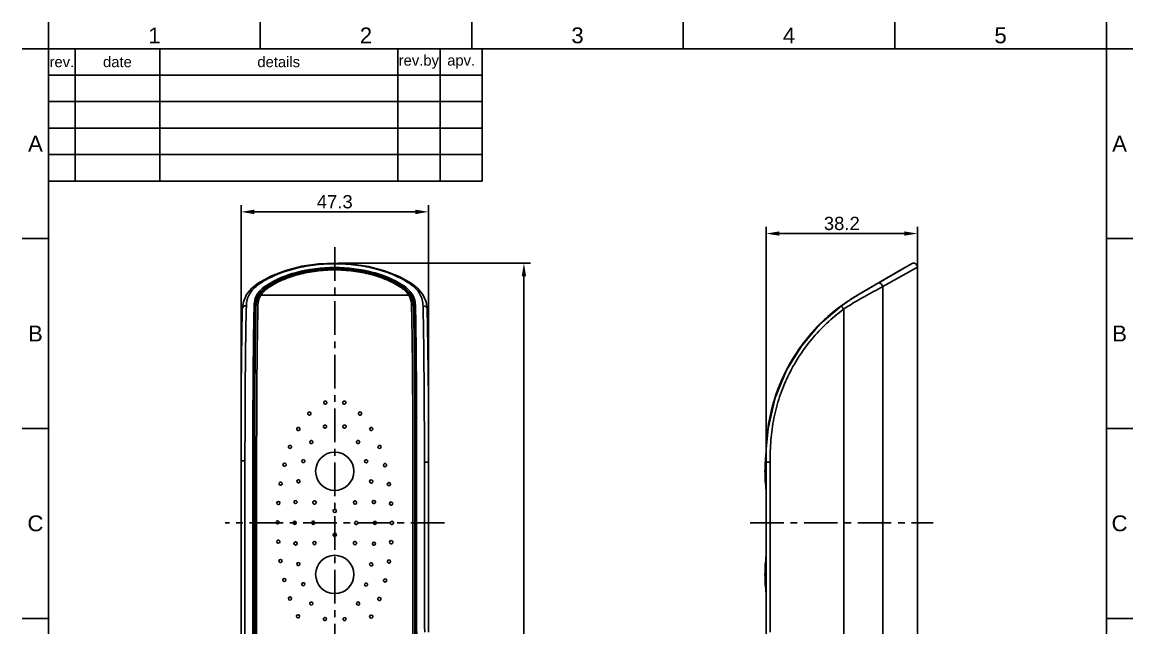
# Model space of a CAD drawing. Header units: millimetres. Extents: x 3594 to 3804, y -86 to 211.
# Drawn here: x 3593.9 to 3803.9, y 96.5 to 210.9 of the extents above; entities that cross this region are included whole.
import ezdxf

# ---------------------------------------------------------------- set-up
doc = ezdxf.new("R2010")
doc.units = ezdxf.units.MM
doc.header["$LTSCALE"] = 0.1
doc.linetypes.add('CENTERX2', pattern=[101.6, 63.5, -12.7, 12.7, -12.7])
for name, color, linetype in [('02___PRT_ALL_AXES', 7, 'Continuous'), ('CENTER', 1, 'CENTERX2'), ('DIM', 3, 'Continuous'), ('FORM', 7, 'Continuous'), ('TEXT', 2, 'Continuous')]:
    doc.layers.add(name, color=color, linetype=linetype)
doc.styles.get("Standard").update_dxf_attribs({"font": 'arial.ttf'})
doc.dimstyles.new('ISO-25', dxfattribs={"dimtxt": 2.5, "dimasz": 2.5, "dimexe": 1.25, "dimexo": 0.625, "dimtad": 1, "dimlfac": 1.333333, "dimtxsty": 'Standard', "dimcen": 2.5, "dimadec": 0, "dimazin": 0, "dimtfac": 1, "dimtmove": 0, "dimatfit": 3, "dimfxl": 0, "dimarcsym": 0})

# ---------------------------------------------------------------- blocks, each defined once
blk = doc.blocks.new('*D19')
at = {"layer": 'Defpoints', "color": 0}
for p in [(3653.01, 165.36), (3688.78, 165.36), (3659.76, -30.2)]:
    blk.add_point(p, dxfattribs=at)
at = {"layer": 'DIM', "color": 0, "lineweight": -2}
for p, q in [((3653.64, 165.36), (3690.03, 165.36)), ((3688.78, -27.7), (3688.78, 162.86)), ((3660.39, -30.2), (3690.03, -30.2))]:
    blk.add_line(p, q, dxfattribs=at)
at = {"layer": 'DIM', "color": 0}
for points in [[(3688.36, 162.86), (3689.2, 162.86), (3688.78, 165.36)], [(3688.36, -27.7), (3689.2, -27.7), (3688.78, -30.2)]]:
    blk.add_solid(points, dxfattribs=at)
at = {"layer": 'DIM', "color": 0, "insert": (3686.88, 67.58), "char_height": 2.5, "attachment_point": 5, "rotation": 90}
blk.add_mtext('260.7', dxfattribs=at)
blk = doc.blocks.new('*D20')
at = {"layer": 'Defpoints', "color": 0}
for p in [(3670.74, 175.05), (3635.29, 127.99), (3670.74, 127.78)]:
    blk.add_point(p, dxfattribs=at)
at = {"layer": 'DIM', "color": 0, "lineweight": -2}
for p, q in [((3635.29, 128.61), (3635.29, 176.3)), ((3637.79, 175.05), (3668.24, 175.05)), ((3670.74, 128.4), (3670.74, 176.3))]:
    blk.add_line(p, q, dxfattribs=at)
at = {"layer": 'DIM', "color": 0}
for points in [[(3637.79, 175.47), (3637.79, 174.63), (3635.29, 175.05)], [(3668.24, 175.47), (3668.24, 174.63), (3670.74, 175.05)]]:
    blk.add_solid(points, dxfattribs=at)
at = {"layer": 'DIM', "color": 0, "insert": (3653.01, 176.95), "char_height": 2.5, "attachment_point": 5}
blk.add_mtext('47.3', dxfattribs=at)
blk = doc.blocks.new('*D17')
at = {"layer": 'Defpoints', "color": 0}
for p in [(3763.19, 170.95), (3734.59, 116.3), (3763.19, 116.3)]:
    blk.add_point(p, dxfattribs=at)
at = {"layer": 'DIM', "color": 0, "lineweight": -2}
for p, q in [((3734.59, 116.93), (3734.59, 172.2)), ((3763.19, 116.93), (3763.19, 172.2)), ((3737.09, 170.95), (3760.69, 170.95))]:
    blk.add_line(p, q, dxfattribs=at)
at = {"layer": 'DIM', "color": 0}
for points in [[(3737.09, 171.37), (3737.09, 170.54), (3734.59, 170.95)], [(3760.69, 171.37), (3760.69, 170.54), (3763.19, 170.95)]]:
    blk.add_solid(points, dxfattribs=at)
at = {"layer": 'DIM', "color": 0, "insert": (3748.89, 172.85), "char_height": 2.5, "attachment_point": 5}
blk.add_mtext('38.2', dxfattribs=at)

msp = doc.modelspace()

# ---------------------------------------------------------------- linework, layer by layer
at = {"color": 7, "linetype": 'Continuous'}
for p, q in [((3754.3333, 160.7593), (3760.0471, 164.085)), ((3755.7552, 161.5868), (3760.0977, 164.1145)), ((3760.0533, 164.0886), (3755.8602, 161.6479)), ((3756.2067, 161.8497), (3760.0583, 164.0915)), ((3763.192, 164.6108), (3756.6307, 160.9383)), ((3760.0763, 164.102), (3760.0533, 164.0886)), ((3760.0583, 164.0915), (3760.1058, 164.1192)), ((3760.5332, 164.3679), (3760.0763, 164.102)), ((3760.0977, 164.1145), (3760.6887, 164.4585)), ((3760.1058, 164.1192), (3760.5253, 164.3633)), ((3760.5253, 164.3633), (3760.5332, 164.3679)), ((3760.8278, 164.5394), (3760.5332, 164.3679)), ((3760.6887, 164.4585), (3760.8325, 164.5421)), ((3760.8112, 164.5297), (3760.8278, 164.5394)), ((3760.8325, 164.5421), (3760.8517, 164.5533)), ((3760.8517, 164.5533), (3762.0644, 165.2592)), ((3762.0644, 165.2592), (3760.8755, 164.5672)), ((3763.1921, 164.6081), (3763.1921, -20.2597)), ((3640.9501, 162.8911), (3638.5559, 161.5659)), ((3642.4059, 161.9431), (3640.4009, 160.8265)), ((3755.8596, 161.6476), (3756.2067, 161.8497)), ((3638.5559, 161.5659), (3638.5562, 161.5662)), ((3639.1299, 159.7426), (3638.7076, 159.1836)), ((3640.2566, 160.9662), (3640.2194, 161.0476)), ((3640.2566, 160.9662), (3640.2566, 160.7209)), ((3640.4018, 160.8274), (3640.4009, 160.8268)), ((3665.6228, 160.8271), (3665.6237, 160.8265)), ((3665.768, 160.9662), (3665.8054, 161.0477)), ((3665.768, 160.9662), (3665.768, 160.7207)), ((3667.317, 159.1836), (3666.9051, 159.7306)), ((3667.4688, 161.5659), (3667.4681, 161.5663)), ((3752.5142, 159.6848), (3750.5516, 158.486)), ((3751.8352, 159.3052), (3754.2611, 160.7172)), ((3752.2773, 159.5628), (3754.2774, 160.7266)), ((3754.3333, 160.7593), (3752.5142, 159.6848)), ((3753.2554, 160.1323), (3753.3308, 160.1766)), ((3753.3308, 160.1766), (3753.4967, 160.2738)), ((3753.4967, 160.2738), (3753.6658, 160.3727)), ((3754.2371, 160.7053), (3754.2604, 160.7189)), ((3754.2604, 160.7189), (3754.6496, 160.9448)), ((3754.3195, 160.7512), (3754.2615, 160.7173)), ((3754.4768, 160.8432), (3754.3195, 160.7512)), ((3755.0423, 161.1726), (3754.4768, 160.8432)), ((3754.6496, 160.9448), (3755.0236, 161.1618)), ((3755.0236, 161.1618), (3755.0867, 161.1984)), ((3755.7552, 161.5868), (3755.0423, 161.1726)), ((3755.698, 161.5535), (3755.8596, 161.6476)), ((3755.8602, 161.6479), (3755.7606, 161.59)), ((3756.6306, 70.7218), (3756.6306, 160.9387)), ((3638.2017, 157.9334), (3638.1181, 157.1769)), ((3667.0014, 159.3052), (3639.0232, 159.3052)), ((3667.9065, 157.177), (3667.8251, 157.923)), ((3750.5516, 158.486), (3748.802, 157.287)), ((3751.8352, 159.3052), (3751.8507, 159.31)), ((3752.2783, 159.5632), (3752.155, 159.4906)), ((3638.0051, 157.3352), (3638.0015, 157.1865)), ((3638.0051, 157.3352), (3638.0051, 154.0844)), ((3638.493, 157.4721), (3638.4865, 157.1966)), ((3667.5381, 157.1966), (3667.5316, 157.4721)), ((3668.0194, 154.0843), (3668.0194, 157.319)), ((3668.0194, 157.319), (3668.0227, 157.1866)), ((3670.494, 156.6994), (3670.4939, 156.7009)), ((3749.0119, 157.4704), (3749.0246, 157.4559)), ((3749.2581, 156.6819), (3749.2581, 78.529)), ((3668.0873, 154.09), (3668.0893, 153.9752)), ((3744.7653, 153.8378), (3744.7175, 153.79)), ((3637.9062, 152.2402), (3637.8994, 151.7948)), ((3650.9092, 134.3336), (3650.9412, 134.2935)), ((3655.0847, 134.2918), (3655.1136, 134.3348)), ((3670.731, 133.9631), (3670.737, 95.6248)), ((3648.4564, 131.2889), (3648.498, 131.2712)), ((3657.5269, 131.2695), (3657.5676, 131.2906)), ((3734.6095, 130.2523), (3734.6068, 130.1596)), ((3734.6113, 130.3105), (3734.6095, 130.2523)), ((3734.6232, 130.9161), (3734.6241, 130.9348)), ((3734.6792, 131.8498), (3734.6764, 131.8111)), ((3637.7539, 129.1556), (3637.7536, 127.3188)), ((3637.7539, 129.3056), (3637.7539, 129.1556)), ((3637.7969, 92.4047), (3637.7969, 129.1555)), ((3637.7969, 129.1555), (3637.8689, 129.1555)), ((3637.8689, 129.3055), (3637.8689, 93.6716)), ((3638.2439, 93.6716), (3638.2439, 129.3055)), ((3647.1704, 128.2398), (3647.2104, 128.222)), ((3667.7807, 129.3055), (3667.7807, 93.6716)), ((3668.1557, 93.6716), (3668.1557, 129.3055)), ((3668.1557, 129.1555), (3668.2277, 129.1555)), ((3668.2277, 129.1555), (3668.2277, 92.4047)), ((3668.2706, 129.3057), (3668.2707, 129.1557)), ((3668.2707, 129.1557), (3668.2709, 127.2012)), ((3734.586, 126.7063), (3734.5858, 129.3055)), ((3734.5858, 129.3055), (3734.5968, 129.3055)), ((3635.2877, 127.9897), (3636.0379, 127.9897)), ((3635.2878, 127.9969), (3635.288, 94.7027)), ((3637.5282, 127.3185), (3637.7536, 127.3185)), ((3637.7536, 127.3188), (3637.7549, 93.6714)), ((3659.0424, 127.6527), (3658.9993, 127.644)), ((3668.2698, 94.0255), (3668.2709, 127.2012)), ((3668.4968, 127.2014), (3668.2709, 127.2012)), ((3670.737, 127.7771), (3669.9873, 127.777)), ((3735.3489, 127.7771), (3734.586, 127.777)), ((3734.586, 126.4017), (3734.586, 126.7063)), ((3734.586, 122.2476), (3734.586, 126.4017)), ((3646.1868, 124.436), (3646.2287, 124.4233)), ((3659.9513, 123.8255), (3659.9075, 123.8223)), ((3734.586, 122.2831), (3734.586, 115.8719)), ((3734.586, 120.0459), (3734.586, 122.2476)), ((3645.6324, 120.5353), (3645.6754, 120.5267)), ((3660.443, 119.9518), (3660.3991, 119.9528)), ((3734.586, 115.8438), (3734.586, 120.0459)), ((3645.4378, 116.6164), (3645.4813, 116.6115)), ((3734.586, 107.5739), (3734.586, 115.8438)), ((3645.5776, 112.6983), (3645.6215, 112.6972)), ((3660.3931, 112.0733), (3660.3501, 112.0819)), ((3646.0676, 108.8066), (3646.1113, 108.8098)), ((3659.839, 108.1686), (3659.7969, 108.1813)), ((3734.586, 103.8308), (3734.586, 107.5739)), ((3646.969, 104.9899), (3647.012, 104.9985)), ((3658.8558, 104.3636), (3658.8157, 104.3816)), ((3734.5862, 98.7342), (3734.586, 103.8308)), ((3648.4502, 101.3253), (3648.4906, 101.3425)), ((3657.2796, 100.8019), (3657.244, 100.8276)), ((3734.5864, 96.9496), (3734.5862, 98.7342)), ((3650.8994, 98.2823), (3650.9267, 98.3167)), ((3654.6016, 97.9556), (3654.5827, 97.9953)), ((3734.5856, 96.9349), (3734.5857, 96.7768)), ((3734.5858, 97.7399), (3734.5858, 88.9548))]:
    msp.add_line(p, q, dxfattribs=at)
for points in [[(3667.4688, 161.5659), (3665.1738, 162.8415), (3662.3939, 163.9387), (3659.3976, 164.7265), (3656.2647, 165.2), (3653.0914, 165.3612), (3649.9211, 165.2151), (3646.8054, 164.762), (3643.7886, 163.991), (3640.9501, 162.8911)], [(3665.6237, 160.8265), (3663.6388, 161.9335), (3661.1898, 162.8995), (3658.563, 163.5866), (3655.8213, 163.9978), (3653.0238, 164.1358), (3650.2264, 164.0001), (3647.4843, 163.5912), (3644.8567, 162.9065), (3642.4059, 161.9431)], [(3763.192, 164.6108), (3763.1527, 164.8505), (3763.0465, 165.0551), (3762.8685, 165.2282), (3762.6294, 165.3374), (3762.3496, 165.3555), (3762.0645, 165.2593)], [(3638.5562, 161.5662), (3637.337, 160.6119), (3636.3412, 159.4225), (3635.7297, 158.0861), (3635.5307, 156.7212)], [(3640.4018, 160.8274), (3639.7947, 160.3824), (3639.1299, 159.7426)], [(3666.9051, 159.7306), (3666.2431, 160.3715), (3665.6228, 160.8274)], [(3670.4939, 156.7009), (3670.2938, 158.0704), (3669.6777, 159.4197), (3668.6834, 160.6128), (3667.4681, 161.5663)], [(3638.7076, 159.1836), (3638.4426, 158.6916), (3638.2017, 157.9334)], [(3667.8251, 157.923), (3667.5873, 158.6797), (3667.317, 159.1836)], [(3670.731, 133.9631), (3670.7082, 139.6847), (3670.6716, 144.7644), (3670.6233, 149.2602), (3670.5632, 153.2904), (3670.494, 156.6994)], [(3748.802, 157.287), (3744.7574, 153.814), (3741.2443, 149.7049), (3738.4226, 145.1189), (3736.2762, 139.9358), (3734.9381, 134.1127), (3734.6137, 130.3105)]]:
    msp.add_lwpolyline(points, dxfattribs=at)
for centre, radius in [((3653.0123, 126.0496), 3.6188), ((3643.521, 127.2855), 0.3), ((3642.7845, 123.6942), 0.3), ((3642.3568, 120.0531), 0.3), ((3653.0123, 118.5496), 0.3), ((3642.2124, 116.3954), 0.3), ((3660.5874, 116.2974), 0.3), ((3653.0123, 114.0496), 0.3), ((3642.3422, 112.7402), 0.3), ((3642.7533, 109.1045), 0.3), ((3653.0123, 106.5496), 3.6188), ((3643.4708, 105.5131), 0.3), ((3644.5471, 102.0014), 0.3), ((3646.0761, 98.6511), 0.3), ((3659.9084, 98.5797), 0.3)]:
    msp.add_circle(centre, radius, dxfattribs=at)
for centre, radius, start, end in [((3644.1994, 153.6438), 9.5116, 123.374705, 125.49191), ((3648.5613, 148.4556), 15.0156, 123.368025, 123.577577), ((3644.5477, 154.8324), 7.1828, 123.269383, 124.690522), ((3661.4806, 154.8381), 7.176, 55.316911, 56.730529), ((3657.6305, 148.7073), 14.7134, 56.422861, 56.641499), ((3661.8122, 153.6525), 9.5115, 54.417243, 56.531359), ((3905.0467, -98.9129), 300.2418, 120.151864, 120.278017), ((3641.4603, 157.5583), 3.6553, 146.474549, 150.183066), ((3641.9151, 157.2031), 3.9457, 147.715224, 148.650248), ((3641.7947, 157.542), 3.2847, 151.96295, 158.260405), ((3641.8251, 157.5254), 3.3194, 147.575024, 151.95484), ((3664.1828, 157.5146), 3.3393, 28.072937, 32.426666), ((3664.2313, 157.5408), 3.2841, 21.72077, 28.067307), ((3663.9613, 157.1637), 4.0899, 30.758097, 32.89907), ((3664.6439, 157.6241), 3.5515, 29.478334, 32.917418), ((3769.2978, 129.3055), 34.712, 120.203263, 180), ((3769.207, 129.3542), 34.5983, 125.554861, 125.990316), ((3787.6971, 99.5892), 69.6519, 120.565682, 120.979537), ((4135.2374, 145.295), 497.3781, 178.630027, 178.987281), ((3197.0085, 145.8158), 471.1515, 1.006254, 1.382909), ((3669.7512, 156.3691), 0.918, 90.437693, 92.79924), ((3769.1611, 129.4432), 34.5, 129.179584, 135.001436), ((3769.0779, 129.5278), 34.3819, 126.32461, 129.161153), ((3769.1824, 129.388), 34.5564, 126.147914, 126.326953), ((3769.1917, 129.3753), 34.5722, 125.990349, 126.147916), ((4362.4373, 141.0332), 724.6178, 178.9678638, 179.1138253), ((4201.6656, 141.9828), 563.7904, 178.77007, 179.004005), ((3769.3333, 129.2639), 34.7486, 135.104583, 143.862326), ((3769.3467, 129.2654), 34.7585, 144.15434, 152.720769), ((3769.307, 129.2898), 34.7121, 143.871147, 144.148588), ((3769.3503, 129.2727), 34.7584, 153.112881, 161.898062), ((3769.3029, 129.2922), 34.7074, 152.727022, 153.106212), ((3769.4021, 129.2679), 34.8093, 162.468152, 171.616443), ((3769.2907, 129.2962), 34.6945, 161.904325, 162.457231), ((3771.3195, 129.174), 36.7257, 174.731569, 178.017014), ((3768.2498, 129.4319), 33.6452, 172.577557, 174.689027), ((3768.7019, 129.3728), 34.1012, 171.619279, 172.57718), ((3644.5599, 130.635), 0.3002, 260.054058, 69.438285), ((3648.6039, 131.5503), 0.3001, 249.297055, 60.318038), ((3657.4208, 131.5503), 0.3002, 119.685273, 290.699371), ((3661.4647, 130.635), 0.3002, 110.562101, 279.94588), ((3774.5028, 129.0352), 39.9119, 177.976015, 178.168899), ((3647.0785, 127.9543), 0.3, 72.160019, 63.71847), ((3658.9512, 127.9385), 0.3, 287.691507, 279.209231), ((3662.5274, 127.1921), 0.3, 104.067544, 273.731776), ((3646.1316, 124.1411), 0.3, 79.397367, 70.954226), ((3659.8969, 124.1205), 0.3, 280.456944, 271.974971), ((3663.2529, 123.6142), 0.3, 98.861672, 268.526243), ((3645.6062, 120.2364), 0.3, 84.976353, 76.531378), ((3649.1763, 120.1489), 0.3, 77.451752, 263.414728), ((3656.8483, 120.1489), 0.3, 276.585296, 102.548267), ((3660.4172, 120.2506), 0.3, 274.929273, 266.447921), ((3663.6755, 119.9528), 0.3, 94.240955, 263.906153), ((3645.4373, 116.3164), 0.2999, 89.915137, 81.468165), ((3648.9622, 116.317), 0.3, 83.943026, 269.906002), ((3657.0623, 116.29), 0.3, 263.955518, 89.918491), ((3663.8123, 116.2992), 0.3, 89.930371, 259.59439), ((3645.603, 112.3994), 0.2999, 94.847538, 86.398454), ((3649.1732, 112.477), 0.3, 90.443198, 276.406174), ((3656.8514, 112.477), 0.3, 263.59385, 89.556821), ((3660.4193, 112.3721), 0.3, 265.004861, 256.525575), ((3663.6748, 112.6377), 0.3, 85.608286, 255.275511), ((3663.2539, 108.9918), 0.3, 81.006721, 250.675304), ((3646.1217, 108.5115), 0.2999, 100.390478, 91.939214), ((3659.894, 108.4634), 0.3, 259.422341, 250.944435), ((3647.0596, 104.7039), 0.2999, 107.578083, 99.124529), ((3662.5312, 105.4223), 0.3, 75.815642, 245.485785), ((3658.9475, 104.6492), 0.2999, 252.18158, 243.717321), ((3648.5972, 101.0638), 0.2999, 119.333837, 110.878044), ((3657.4271, 101.0632), 0.2999, 240.555179, 232.092877), ((3661.4485, 101.9234), 0.3, 69.374879, 239.046761), ((3651.1536, 98.1228), 0.2999, 147.88846, 139.430455), ((3654.8565, 98.1138), 0.2999, 211.811992, 203.351768)]:
    msp.add_arc(centre, radius, start, end, dxfattribs=at)
for centre, start_param, end_param in [((3667.6689, 129.1555), -1.57079633, -0.67815077), ((3638.3557, 129.1555), 0.78577297, 1.57079633)]:
    msp.add_ellipse(centre, major_axis=(0, 32.012), ratio=0.01745506, start_param=start_param, end_param=end_param, dxfattribs=at)
for points, knots in [([(3667.0576, 161.5868), (3666.632, 161.8735), (3665.713, 162.4101), (3664.2302, 163.1158), (3662.6098, 163.7487), (3660.2314, 164.4738), (3657.0185, 165.0887), (3653.0102, 165.3464), (3649.0021, 165.0886), (3645.7898, 164.4724), (3643.4111, 163.7489), (3641.791, 163.1182), (3640.3118, 162.4076), (3639.3932, 161.8728), (3638.967, 161.5868)], [0, 0, 0, 0, 0.05234489, 0.10833206, 0.16740999, 0.22963933, 0.36179322, 0.50007106, 0.63833995, 0.77046081, 0.83271011, 0.89178276, 0.94763497, 1, 1, 1, 1]), ([(3640.0895, 161.1602), (3640.9011, 161.692), (3642.7405, 162.658), (3647.0049, 164.1103), (3652.9889, 164.8317), (3658.9776, 164.1202), (3663.2656, 162.6671), (3665.1162, 161.6968), (3665.9351, 161.1602)], [0, 0, 0, 0, 0.1077496, 0.22938156, 0.49874925, 0.76931636, 0.89128788, 1, 1, 1, 1]), ([(3665.721, 160.9966), (3664.0158, 162.1192), (3660.9719, 163.3524), (3656.6081, 164.1974), (3651.8236, 164.4936), (3647.1053, 163.9187), (3642.9134, 162.4797), (3641.1024, 161.5227), (3640.3025, 160.9959)], [0, 0, 0, 0, 0.23041252, 0.36272384, 0.50118265, 0.7701798, 0.8919043, 1, 1, 1, 1]), ([(3665.4178, 160.8382), (3664.6024, 161.3733), (3662.7819, 162.3182), (3659.7697, 163.3258), (3656.465, 163.9446), (3653.0123, 164.157), (3649.5596, 163.9446), (3646.2549, 163.3258), (3643.2426, 162.3182), (3641.4222, 161.3733), (3640.6067, 160.8382)], [0, 0, 0, 0, 0.11268805, 0.23551417, 0.36581322, 0.5, 0.63418678, 0.76448583, 0.88731195, 1, 1, 1, 1]), ([(3636.2961, 157.3073), (3636.3027, 157.6984), (3636.37, 158.2818), (3636.6125, 159.0169), (3636.9747, 159.7218), (3637.6354, 160.5617), (3638.3043, 161.1221), (3638.6771, 161.3881)], [0, 0, 0, 0, 0.23864271, 0.35399004, 0.47081612, 0.72058617, 1, 1, 1, 1]), ([(3640.0883, 161.1607), (3639.7459, 160.9368), (3639.1333, 160.4612), (3638.6136, 159.8797), (3638.4132, 159.5771)], [0, 0, 0, 0, 0.52984585, 1, 1, 1, 1]), ([(3638.5562, 161.5662), (3638.6149, 161.6046), (3638.7595, 161.644), (3638.9008, 161.6124), (3638.967, 161.5868)], [0, 0, 0, 0, 0.49704852, 1, 1, 1, 1]), ([(3640.2566, 160.966), (3640.078, 160.8461), (3639.4433, 160.3793), (3638.8857, 159.7954), (3638.5794, 159.3106)], [0, 0, 0, 0, 0.27287543, 1, 1, 1, 1]), ([(3639.9762, 160.3696), (3639.879, 160.2877), (3639.5242, 159.9686), (3639.2124, 159.5998), (3639.0232, 159.3052)], [0, 0, 0, 0, 0.26633439, 1, 1, 1, 1]), ([(3640.4597, 160.7383), (3640.417, 160.7088), (3640.2516, 160.5915), (3640.0915, 160.4668), (3639.9762, 160.3696)], [0, 0, 0, 0, 0.25605851, 1, 1, 1, 1]), ([(3640.2194, 161.0476), (3640.2109, 161.0608), (3640.1763, 161.1075), (3640.128, 161.1454), (3640.0883, 161.1607)], [0, 0, 0, 0, 0.27032424, 1, 1, 1, 1]), ([(3666.0483, 160.3696), (3666.0104, 160.4016), (3665.8535, 160.5305), (3665.6902, 160.6516), (3665.564, 160.739)], [0, 0, 0, 0, 0.2440007, 1, 1, 1, 1]), ([(3667.3953, 159.3851), (3667.3001, 159.5323), (3666.847, 160.1438), (3666.2533, 160.6412), (3665.768, 160.9662)], [0, 0, 0, 0, 0.23080926, 1, 1, 1, 1]), ([(3665.8054, 161.0477), (3665.8138, 161.0608), (3665.848, 161.1072), (3665.8958, 161.1448), (3665.9351, 161.1602)], [0, 0, 0, 0, 0.26871089, 1, 1, 1, 1]), ([(3667.6252, 159.5541), (3667.4258, 159.8622), (3666.9014, 160.4521), (3666.2825, 160.9339), (3665.9362, 161.1607)], [0, 0, 0, 0, 0.46997921, 1, 1, 1, 1]), ([(3667.0014, 159.3052), (3666.9407, 159.3997), (3666.666, 159.7904), (3666.3274, 160.1344), (3666.0483, 160.3696)], [0, 0, 0, 0, 0.23523725, 1, 1, 1, 1]), ([(3667.4681, 161.5663), (3667.4095, 161.6047), (3667.265, 161.6439), (3667.1238, 161.6124), (3667.0576, 161.5868)], [0, 0, 0, 0, 0.49704862, 1, 1, 1, 1]), ([(3667.3468, 161.3879), (3668.0475, 160.8862), (3668.9823, 159.9836), (3669.606, 158.4532), (3669.7014, 157.6774), (3669.7064, 157.286)], [0, 0, 0, 0, 0.52740374, 0.76045748, 1, 1, 1, 1]), ([(3749.2581, 156.6819), (3749.8843, 157.1102), (3751.1586, 157.9011), (3753.624, 159.3081), (3755.4532, 160.2986), (3756.6306, 160.9387)], [0, 0, 0, 0, 0.26726027, 0.52790586, 1, 1, 1, 1]), ([(3756.6306, 160.9387), (3756.5963, 161.044), (3756.4921, 161.2543), (3756.2667, 161.502), (3756.0002, 161.6441), (3755.8162, 161.6223), (3755.7552, 161.5868)], [0, 0, 0, 0, 0.27605222, 0.57572522, 0.82421687, 1, 1, 1, 1]), ([(3637.5282, 127.3185), (3637.5231, 130.2154), (3637.5326, 135.2021), (3637.5634, 142.1248), (3637.6144, 147.8642), (3637.6697, 152.268), (3637.725, 155.4118), (3637.7603, 156.8419), (3637.7738, 157.5182)], [0, 0, 0, 0, 0.28776464, 0.49534368, 0.6876628, 0.85790025, 0.93281394, 1, 1, 1, 1]), ([(3638.289, 159.3758), (3638.0503, 158.9593), (3637.8444, 158.3263), (3637.7818, 157.6838), (3637.7738, 157.5182)], [0, 0, 0, 0, 0.7432877, 1, 1, 1, 1]), ([(3638.5455, 159.2559), (3638.3729, 158.9725), (3638.101, 158.3477), (3638.0132, 157.6742), (3638.0051, 157.335)], [0, 0, 0, 0, 0.49437236, 1, 1, 1, 1]), ([(3638.7436, 158.7587), (3638.7036, 158.6583), (3638.5613, 158.2432), (3638.5009, 157.8022), (3638.493, 157.4721)], [0, 0, 0, 0, 0.24663041, 1, 1, 1, 1]), ([(3639.0233, 159.3052), (3638.9624, 159.3151), (3638.8385, 159.3083), (3638.7379, 159.2307), (3638.7076, 159.1836)], [0, 0, 0, 0, 0.5241294, 1, 1, 1, 1]), ([(3667.0014, 159.3052), (3667.0623, 159.3151), (3667.1861, 159.3083), (3667.2867, 159.2307), (3667.317, 159.1836)], [0, 0, 0, 0, 0.52412692, 1, 1, 1, 1]), ([(3667.5316, 157.4721), (3667.5289, 157.5839), (3667.5025, 158.0204), (3667.4026, 158.4539), (3667.2822, 158.7562)], [0, 0, 0, 0, 0.25589834, 1, 1, 1, 1]), ([(3668.0194, 157.319), (3668.0113, 157.6582), (3667.9201, 158.3363), (3667.6481, 158.9658), (3667.4758, 159.2553)], [0, 0, 0, 0, 0.50176672, 1, 1, 1, 1]), ([(3668.2604, 157.5019), (3668.2498, 157.668), (3668.1772, 158.3139), (3667.9737, 158.9506), (3667.7356, 159.3718)], [0, 0, 0, 0, 0.25600567, 1, 1, 1, 1]), ([(3668.2604, 157.5019), (3668.2829, 157.0594), (3668.3068, 156.1374), (3668.3404, 154.1581), (3668.374, 151.4462), (3668.4155, 147.9386), (3668.4474, 144.1345), (3668.4728, 140.0944), (3668.4957, 134.4237), (3668.4987, 130.1068), (3668.4969, 127.2014)], [0, 0, 0, 0, 0.04386444, 0.09129603, 0.19598972, 0.31237001, 0.43858229, 0.57262165, 0.7123585, 1, 1, 1, 1]), ([(3749.0887, 157.5019), (3749.3143, 157.6633), (3750.2134, 158.294), (3751.1414, 158.8828), (3751.845, 159.3054)], [0, 0, 0, 0, 0.25258598, 1, 1, 1, 1]), ([(3635.2877, 127.9969), (3635.2877, 133.3581), (3635.308, 141.041), (3635.4121, 150.6095), (3635.4855, 154.8167), (3635.5305, 156.7023)], [0, 0, 0, 0, 0.56026843, 0.80288918, 1, 1, 1, 1]), ([(3636.2961, 157.3073), (3636.2027, 157.3097), (3636.0132, 157.2808), (3635.6902, 157.1386), (3635.5362, 156.882), (3635.5307, 156.7213)], [0, 0, 0, 0, 0.26749171, 0.53932777, 1, 1, 1, 1]), ([(3636.2961, 157.3073), (3636.1894, 153.0122), (3636.0687, 143.2393), (3636.0383, 133.4663), (3636.0379, 127.9897)], [0, 0, 0, 0, 0.43961989, 1, 1, 1, 1]), ([(3637.869, 129.3055), (3637.869, 134.5229), (3637.9062, 143.8108), (3638.0196, 153.0985), (3638.118, 157.1678)], [0, 0, 0, 0, 0.56174424, 1, 1, 1, 1]), ([(3638.4929, 157.4704), (3638.4215, 157.4721), (3638.2822, 157.4445), (3638.1731, 157.348), (3638.1423, 157.2911)], [0, 0, 0, 0, 0.52484742, 1, 1, 1, 1]), ([(3638.4865, 157.1966), (3638.3919, 153.1052), (3638.2826, 143.8079), (3638.245, 134.5105), (3638.2439, 129.3055)], [0, 0, 0, 0, 0.44017753, 1, 1, 1, 1]), ([(3667.5317, 157.4704), (3667.6049, 157.4721), (3667.7475, 157.4432), (3667.8575, 157.3417), (3667.8868, 157.2825)], [0, 0, 0, 0, 0.52584188, 1, 1, 1, 1]), ([(3667.7807, 129.3055), (3667.7796, 134.5105), (3667.742, 143.8079), (3667.6327, 153.1052), (3667.5381, 157.1966)], [0, 0, 0, 0, 0.55982255, 1, 1, 1, 1]), ([(3667.9066, 157.1678), (3668.005, 153.0985), (3668.1184, 143.8108), (3668.1555, 134.5229), (3668.1556, 129.3055)], [0, 0, 0, 0, 0.43825576, 1, 1, 1, 1]), ([(3669.7064, 157.286), (3669.7451, 155.3441), (3669.828, 151.0181), (3669.8889, 145.3764), (3669.9276, 140.3065), (3669.9501, 136.2156), (3669.9584, 132.0207), (3669.9909, 129.1961), (3669.9873, 127.777)], [0, 0, 0, 0, 0.19744375, 0.43985413, 0.57354996, 0.71285823, 0.85573102, 1, 1, 1, 1]), ([(3670.4939, 156.7009), (3670.4919, 156.776), (3670.4481, 156.9386), (3670.2147, 157.2064), (3669.9282, 157.2885), (3669.7442, 157.2871)], [0, 0, 0, 0, 0.21722496, 0.46791582, 1, 1, 1, 1]), ([(3748.8022, 157.286), (3746.6854, 155.736), (3742.7962, 152.1369), (3739.0642, 146.6686), (3736.8891, 141.8775), (3735.6671, 138.1203), (3734.881, 134.2486), (3734.6581, 131.6238), (3734.6137, 130.3105)], [0, 0, 0, 0, 0.24977413, 0.49956738, 0.62468196, 0.74979604, 0.87489579, 1, 1, 1, 1]), ([(3735.3489, 127.7771), (3735.3418, 128.4722), (3735.3584, 129.8628), (3735.4626, 131.9461), (3735.67, 134.0227), (3736.0263, 136.0795), (3736.5103, 138.1099), (3737.3138, 140.7739), (3739.1432, 145.2885), (3742.1777, 150.0219), (3745.9899, 154.0791), (3748.1407, 155.8545), (3749.2581, 156.6819)], [0, 0, 0, 0, 0.06251744, 0.12505239, 0.18756904, 0.25010174, 0.31265818, 0.37520207, 0.50023443, 0.74988036, 0.87493892, 1, 1, 1, 1]), ([(3749.2581, 156.6819), (3749.2038, 156.7561), (3749.1226, 156.8668), (3749.0166, 157.0089), (3748.9455, 157.1051), (3748.8866, 157.1795), (3748.8437, 157.2429), (3748.8173, 157.263), (3748.8057, 157.2894), (3748.802, 157.2871)], [0, 0, 0, 0, 0.36410498, 0.54270442, 0.70321134, 0.83383345, 0.92822807, 0.98274258, 1, 1, 1, 1]), ([(3638.0051, 154.0844), (3638.0064, 154.1419), (3638.0147, 154.3684), (3638.0372, 154.5946), (3638.0631, 154.7618)], [0, 0, 0, 0, 0.25361897, 1, 1, 1, 1]), ([(3667.9615, 154.7618), (3667.9701, 154.7065), (3668.0007, 154.4818), (3668.0157, 154.2551), (3668.0194, 154.0843)], [0, 0, 0, 0, 0.24667324, 1, 1, 1, 1]), ([(3668.0893, 153.9752), (3668.1565, 150.2143), (3668.2442, 141.9911), (3668.269, 133.7677), (3668.2706, 129.3057)], [0, 0, 0, 0, 0.45741211, 1, 1, 1, 1]), ([(3637.8994, 151.7948), (3637.8745, 150.1373), (3637.7831, 142.6412), (3637.7558, 135.1445), (3637.7539, 129.3056)], [0, 0, 0, 0, 0.22113064, 1, 1, 1, 1]), ([(3650.9453, 138.9073), (3650.9146, 138.9817), (3650.9201, 139.1695), (3651.1399, 139.3362), (3651.4142, 139.299), (3651.5126, 139.1359), (3651.5216, 139.0554)], [0, 0, 0, 0, 0.24572135, 0.49729723, 0.75238753, 1, 1, 1, 1]), ([(3651.5216, 139.0554), (3651.5292, 138.9868), (3651.4938, 138.8378), (3651.307, 138.7047), (3651.0769, 138.7275), (3650.972, 138.8426), (3650.9453, 138.9073)], [0, 0, 0, 0, 0.24567643, 0.49668766, 0.75067622, 1, 1, 1, 1]), ([(3655.0585, 138.8579), (3655.0204, 138.7984), (3654.8952, 138.7037), (3654.6643, 138.7245), (3654.5057, 138.8897), (3654.4984, 139.0424), (3654.5184, 139.1084)], [0, 0, 0, 0, 0.25106041, 0.50520934, 0.75472075, 1, 1, 1, 1]), ([(3654.5184, 139.1084), (3654.5421, 139.1863), (3654.6724, 139.3257), (3654.947, 139.3141), (3655.1326, 139.1099), (3655.1019, 138.9256), (3655.0585, 138.8579)], [0, 0, 0, 0, 0.24902151, 0.50443304, 0.75388709, 1, 1, 1, 1]), ([(3648.075, 136.7047), (3648.0062, 136.7475), (3647.899, 136.8988), (3647.9725, 137.1621), (3648.2105, 137.2914), (3648.3887, 137.2303), (3648.4463, 137.1723)], [0, 0, 0, 0, 0.24923346, 0.49653121, 0.74850767, 1, 1, 1, 1]), ([(3648.4463, 137.1723), (3648.4961, 137.122), (3648.5609, 136.9799), (3648.492, 136.7585), (3648.2927, 136.6359), (3648.1362, 136.6666), (3648.075, 136.7047)], [0, 0, 0, 0, 0.24814848, 0.49593135, 0.74730033, 1, 1, 1, 1]), ([(3657.9496, 136.7047), (3657.8884, 136.6666), (3657.7319, 136.6358), (3657.5326, 136.7586), (3657.4637, 136.9799), (3657.5284, 137.122), (3657.5783, 137.1723)], [0, 0, 0, 0, 0.25266666, 0.50404205, 0.75184556, 1, 1, 1, 1]), ([(3657.5783, 137.1723), (3657.6358, 137.2303), (3657.814, 137.2914), (3658.052, 137.1621), (3658.1256, 136.8988), (3658.0183, 136.7475), (3657.9496, 136.7047)], [0, 0, 0, 0, 0.25147577, 0.50344632, 0.75075485, 1, 1, 1, 1]), ([(3651.4228, 134.6442), (3651.3836, 134.7098), (3651.2437, 134.8117), (3650.9944, 134.7698), (3650.8415, 134.5679), (3650.8696, 134.3985), (3650.9092, 134.3336)], [0, 0, 0, 0, 0.25015394, 0.50158227, 0.75112478, 1, 1, 1, 1]), ([(3650.9399, 134.2918), (3650.9879, 134.2373), (3651.1307, 134.1624), (3651.3601, 134.2254), (3651.4877, 134.4251), (3651.4596, 134.5824), (3651.4228, 134.6442)], [0, 0, 0, 0, 0.2507577, 0.50182551, 0.75132169, 1, 1, 1, 1]), ([(3654.6018, 134.6442), (3654.565, 134.5824), (3654.5369, 134.4251), (3654.6645, 134.2254), (3654.8939, 134.1625), (3655.0368, 134.2373), (3655.0847, 134.2918)], [0, 0, 0, 0, 0.24867173, 0.49816319, 0.7492239, 1, 1, 1, 1]), ([(3655.1157, 134.3341), (3655.1552, 134.399), (3655.1829, 134.5684), (3655.0299, 134.7699), (3654.7808, 134.8116), (3654.6409, 134.7098), (3654.6018, 134.6442)], [0, 0, 0, 0, 0.24884163, 0.49839362, 0.74983265, 1, 1, 1, 1]), ([(3646.0219, 133.7448), (3645.9451, 133.7707), (3645.8067, 133.8931), (3645.8131, 134.1655), (3646.0133, 134.3465), (3646.1982, 134.3302), (3646.2683, 134.2893)], [0, 0, 0, 0, 0.25026401, 0.49894786, 0.74929013, 1, 1, 1, 1]), ([(3646.2683, 134.2893), (3646.3304, 134.2531), (3646.4308, 134.1297), (3646.4167, 133.8951), (3646.2504, 133.728), (3646.0903, 133.7218), (3646.0219, 133.7448)], [0, 0, 0, 0, 0.2497815, 0.49876152, 0.74885911, 1, 1, 1, 1]), ([(3660.0027, 133.7448), (3659.9343, 133.7218), (3659.7742, 133.728), (3659.6079, 133.8951), (3659.5938, 134.1297), (3659.6942, 134.2531), (3659.7563, 134.2893)], [0, 0, 0, 0, 0.25112271, 0.5012093, 0.7501983, 1, 1, 1, 1]), ([(3659.7563, 134.2893), (3659.8264, 134.3302), (3660.0113, 134.3465), (3660.2114, 134.1655), (3660.218, 133.8931), (3660.0795, 133.7707), (3660.0027, 133.7448)], [0, 0, 0, 0, 0.25070976, 0.50103565, 0.74972354, 1, 1, 1, 1]), ([(3644.5081, 130.3393), (3644.4285, 130.3533), (3644.2745, 130.4543), (3644.2364, 130.723), (3644.4059, 130.9337), (3644.5898, 130.9445), (3644.6654, 130.9161)], [0, 0, 0, 0, 0.2501193, 0.49994213, 0.74995643, 1, 1, 1, 1]), ([(3648.7525, 131.8111), (3648.686, 131.8491), (3648.5147, 131.87), (3648.3159, 131.7131), (3648.2824, 131.4613), (3648.3898, 131.3266), (3648.4564, 131.2889)], [0, 0, 0, 0, 0.25026872, 0.50035351, 0.74998294, 1, 1, 1, 1]), ([(3657.5687, 131.2893), (3657.6352, 131.3271), (3657.7423, 131.4618), (3657.7085, 131.7133), (3657.5097, 131.87), (3657.3386, 131.8491), (3657.2721, 131.8111)], [0, 0, 0, 0, 0.24998735, 0.49963746, 0.74974609, 1, 1, 1, 1]), ([(3661.3592, 130.9161), (3661.4348, 130.9445), (3661.6187, 130.9337), (3661.7882, 130.723), (3661.7502, 130.4542), (3661.5961, 130.3533), (3661.5165, 130.3393)], [0, 0, 0, 0, 0.25004892, 0.50006105, 0.74988116, 1, 1, 1, 1]), ([(3636.0379, 127.9897), (3636.0378, 125.2131), (3636.0374, 119.6601), (3636.0386, 111.3305), (3636.0308, 104.3891), (3636.0289, 99.5302), (3636.0135, 96.7537), (3636.0114, 95.3655), (3636.0041, 94.6714)], [0, 0, 0, 0, 0.25000066, 0.50000131, 0.75000195, 0.87500217, 0.93750143, 1, 1, 1, 1]), ([(3637.5014, 92.2966), (3637.5065, 93.025), (3637.524, 94.483), (3637.5303, 96.6708), (3637.5283, 98.8599), (3637.5292, 103.2382), (3637.5284, 112.7244), (3637.5286, 121.4808), (3637.5282, 127.3185)], [0, 0, 0, 0, 0.06239243, 0.12490229, 0.18740907, 0.24991603, 0.49994403, 1, 1, 1, 1]), ([(3662.4545, 127.4831), (3662.5327, 127.5028), (3662.7142, 127.4728), (3662.8592, 127.244), (3662.7911, 126.9819), (3662.6274, 126.8979), (3662.5469, 126.8927)], [0, 0, 0, 0, 0.25006658, 0.50000013, 0.74993537, 1, 1, 1, 1]), ([(3668.4969, 127.2014), (3668.4963, 124.2854), (3668.4959, 118.4534), (3668.495, 109.7054), (3668.4986, 102.4155), (3668.491, 96.5849), (3668.5147, 93.6704), (3668.5299, 92.2139)], [0, 0, 0, 0, 0.25003119, 0.50006237, 0.7500936, 0.87510907, 1, 1, 1, 1]), ([(3670.0195, 95.6246), (3670.0021, 98.3039), (3669.9933, 103.6627), (3669.9849, 114.3801), (3669.987, 122.4182), (3669.9873, 127.777)], [0, 0, 0, 0, 0.24999983, 0.49999988, 1, 1, 1, 1]), ([(3735.3489, 127.7771), (3735.3518, 126.4375), (3735.3465, 124.4279), (3735.3537, 121.7486), (3735.3506, 119.0692), (3735.3542, 116.3899), (3735.3486, 113.7105), (3735.3546, 111.701), (3735.3482, 109.6915), (3735.355, 107.0121), (3735.3509, 104.3327), (3735.3543, 101.6534), (3735.3568, 99.9788), (3735.352, 98.6391), (3735.3693, 97.2995), (3735.351, 96.2945), (3735.3657, 95.6249)], [0, 0, 0, 0, 0.12500032, 0.18750048, 0.25000053, 0.37500058, 0.43750061, 0.50000071, 0.56250081, 0.62500091, 0.75000118, 0.81250137, 0.87500149, 0.90625149, 0.93750182, 1, 1, 1, 1]), ([(3663.2066, 123.9106), (3663.2864, 123.9231), (3663.4644, 123.8767), (3663.588, 123.6358), (3663.4964, 123.3809), (3663.3258, 123.3122), (3663.2451, 123.3143)], [0, 0, 0, 0, 0.25006658, 0.50000013, 0.74993537, 1, 1, 1, 1]), ([(3649.2414, 120.4417), (3649.3138, 120.4257), (3649.4511, 120.3331), (3649.5016, 120.0941), (3649.3755, 119.8847), (3649.2155, 119.8425), (3649.1419, 119.8509)], [0, 0, 0, 0, 0.25008582, 0.50000274, 0.74994952, 1, 1, 1, 1]), ([(3656.8827, 119.8509), (3656.809, 119.8425), (3656.649, 119.8848), (3656.523, 120.0941), (3656.5735, 120.3331), (3656.7107, 120.4257), (3656.7832, 120.4417)], [0, 0, 0, 0, 0.25009647, 0.50003552, 0.74992603, 1, 1, 1, 1]), ([(3663.6533, 120.252), (3663.7338, 120.258), (3663.9075, 120.1975), (3664.0113, 119.9474), (3663.8995, 119.7007), (3663.7239, 119.6459), (3663.6437, 119.6545)], [0, 0, 0, 0, 0.25006658, 0.50000013, 0.74993538, 1, 1, 1, 1]), ([(3648.9939, 116.6153), (3649.0677, 116.6075), (3649.2145, 116.5311), (3649.2917, 116.2993), (3649.1901, 116.077), (3649.0359, 116.017), (3648.9618, 116.017)], [0, 0, 0, 0, 0.25008582, 0.50000274, 0.74994952, 1, 1, 1, 1]), ([(3657.0308, 115.9916), (3656.957, 115.9994), (3656.8101, 116.0758), (3656.7329, 116.3076), (3656.8344, 116.5299), (3656.9886, 116.59), (3657.0628, 116.59)], [0, 0, 0, 0, 0.25008582, 0.50000273, 0.74994952, 1, 1, 1, 1]), ([(3663.8127, 116.5992), (3663.8934, 116.5992), (3664.0621, 116.5258), (3664.1468, 116.2685), (3664.0167, 116.031), (3663.8375, 115.9895), (3663.7581, 116.0041)], [0, 0, 0, 0, 0.25006653, 0.50000012, 0.74993543, 1, 1, 1, 1]), ([(3649.1709, 112.777), (3649.2451, 112.7776), (3649.3996, 112.7183), (3649.5026, 112.4967), (3649.4268, 112.2644), (3649.2804, 112.1873), (3649.2067, 112.1789)], [0, 0, 0, 0, 0.25008582, 0.50000274, 0.74994952, 1, 1, 1, 1]), ([(3656.8179, 112.1789), (3656.7442, 112.1873), (3656.5978, 112.2644), (3656.522, 112.4968), (3656.625, 112.7183), (3656.7795, 112.7776), (3656.8537, 112.777)], [0, 0, 0, 0, 0.25009647, 0.50003552, 0.74992603, 1, 1, 1, 1]), ([(3663.6978, 112.9368), (3663.7783, 112.9307), (3663.941, 112.8448), (3664.006, 112.582), (3663.8585, 112.3548), (3663.6766, 112.327), (3663.5986, 112.3476)], [0, 0, 0, 0, 0.25006656, 0.50000013, 0.7499354, 1, 1, 1, 1]), ([(3663.3008, 109.2881), (3663.3805, 109.2756), (3663.5358, 109.1769), (3663.5795, 108.9096), (3663.4142, 108.6951), (3663.2308, 108.682), (3663.1546, 108.7087)], [0, 0, 0, 0, 0.25006655, 0.50000013, 0.74993541, 1, 1, 1, 1]), ([(3662.6047, 105.7131), (3662.6829, 105.6934), (3662.8286, 105.5811), (3662.848, 105.311), (3662.664, 105.1123), (3662.4801, 105.1158), (3662.4067, 105.1493)], [0, 0, 0, 0, 0.25006653, 0.50000013, 0.74993542, 1, 1, 1, 1]), ([(3661.5541, 102.2042), (3661.6297, 102.1759), (3661.7619, 102.0479), (3661.7509, 101.7773), (3661.5457, 101.6005), (3661.3634, 101.6246), (3661.2942, 101.6662)], [0, 0, 0, 0, 0.25006652, 0.50000013, 0.74993544, 1, 1, 1, 1])]:
    msp.add_open_spline(points, degree=3, knots=knots, dxfattribs=at)
for points in [[(3640.6075, 160.8379), (3640.5434, 160.8626), (3640.4595, 160.8645), (3640.4019, 160.8272)], [(3665.4172, 160.8379), (3665.4812, 160.8626), (3665.5652, 160.8645), (3665.6228, 160.8271)], [(3637.9744, 157.4247), (3637.9327, 157.4855), (3637.8476, 157.5189), (3637.7738, 157.5182)], [(3668.049, 157.4081), (3668.0932, 157.4713), (3668.1834, 157.5057), (3668.2604, 157.5019)], [(3638.0051, 157.3352), (3638.0046, 157.3667), (3637.9922, 157.3987), (3637.9744, 157.4247)], [(3638.1423, 157.2911), (3638.1236, 157.2566), (3638.1123, 157.2168), (3638.1109, 157.1775)], [(3667.8868, 157.2825), (3667.9028, 157.2501), (3667.9124, 157.2137), (3667.9137, 157.1776)], [(3668.0194, 157.319), (3668.0199, 157.3503), (3668.0311, 157.3825), (3668.049, 157.4081)], [(3734.6137, 130.3105), (3734.5919, 129.6635), (3734.5867, 129.0159), (3734.5859, 128.3684)]]:
    msp.add_open_spline(points, degree=3, dxfattribs=at)
at = {"layer": '02___PRT_ALL_AXES', "color": 7, "linetype": 'Continuous'}
msp.add_line((3734.5858, 129.3055), (3734.5858, 129.6693), dxfattribs=at)
for centre in [(3653.0123, 126.0505), (3653.0123, 106.5505)]:
    msp.add_circle(centre, 3.6188, dxfattribs=at)
for centre, start, end in [((3773.3292, 125.4384), 174.300365, 179.100132), ((3773.3292, 126.6626), 180.899868, 186.232086), ((3773.3292, 105.9384), 173.767914, 179.100132), ((3773.3292, 107.1626), 180.899868, 186.232086)]:
    msp.add_arc(centre, 38.9737, start, end, dxfattribs=at)
at = {"layer": 'CENTER'}
for p, q in [((3653.0123, 168.3607), (3653.0123, -33.1966)), ((3673.7338, 116.3002), (3632.2878, 116.2999)), ((3731.586, 116.3006), (3766.1921, 116.3006))]:
    msp.add_line(p, q, dxfattribs=at)
at = {"layer": 'FORM'}
for p, q in [((3598.9134, 205.8765), (3598.9134, 210.8765)), ((3638.9134, 205.8765), (3638.9134, 210.8765)), ((3678.9134, 205.8765), (3678.9134, 210.8765)), ((3718.9134, 205.8765), (3718.9134, 210.8765)), ((3758.9134, 205.8765), (3758.9134, 210.8765)), ((3798.9134, 205.8765), (3798.9134, 210.8765)), ((3598.9134, 205.8765), (3593.9134, 205.8765)), ((3798.9134, 205.8765), (3598.9134, 205.8765)), ((3598.9134, 205.8765), (3598.9134, -81.1235)), ((3598.9134, 205.8765), (3598.9134, 180.8765)), ((3603.9134, 205.8765), (3603.9134, 180.8765)), ((3619.9134, 205.8765), (3619.9134, 180.8765)), ((3664.9134, 205.8765), (3664.9134, 180.8765)), ((3672.9134, 205.8765), (3672.9134, 180.8765)), ((3680.9134, 180.8765), (3680.9134, 205.8765)), ((3798.9134, -81.1235), (3798.9134, 205.8765)), ((3798.9134, 205.8765), (3803.9134, 205.8765)), ((3680.9134, 200.8765), (3598.9134, 200.8765)), ((3680.9134, 195.8765), (3598.9134, 195.8765)), ((3680.9134, 190.8765), (3598.9134, 190.8765)), ((3680.9134, 185.8765), (3598.9134, 185.8765)), ((3680.9134, 180.8765), (3598.9134, 180.8765)), ((3598.9134, 170.0015), (3593.9134, 170.0015)), ((3798.9134, 170.0015), (3803.9134, 170.0015)), ((3598.9134, 134.1265), (3593.9134, 134.1265)), ((3798.9134, 134.1265), (3803.9134, 134.1265)), ((3598.9134, 98.2515), (3593.9134, 98.2515)), ((3798.9134, 98.2515), (3803.9134, 98.2515))]:
    msp.add_line(p, q, dxfattribs=at)
for p in [(3638.9134, 205.8765), (3678.9134, 205.8765), (3718.9134, 205.8765), (3758.9134, 205.8765), (3598.9134, 170.0015), (3598.9134, 134.1265), (3598.9134, 98.2515)]:
    msp.add_point(p, dxfattribs=at)

# ---------------------------------------------------------------- texts
at = {"layer": 'FORM', "char_height": 3, "attachment_point": 5}
for s, width, insert in [('1', 40, (3618.9134, 208.3765)), ('2', 40, (3658.9134, 208.3765)), ('3', 40, (3698.9134, 208.3765)), ('4', 40, (3738.9134, 208.3765)), ('5', 40, (3778.9134, 208.3765)), ('A', 5, (3596.4134, 187.939)), ('A', 5, (3801.4134, 187.939)), ('B', 5, (3596.4134, 152.064)), ('B', 5, (3801.4134, 152.064)), ('C', 5, (3596.4134, 116.189)), ('C', 5, (3801.4134, 116.189))]:
    msp.add_mtext_dynamic_manual_height_columns(s, width=width, gutter_width=12.5, heights=[0], dxfattribs=dict(at, insert=insert))
at = {"layer": 'TEXT', "char_height": 2, "attachment_point": 5}
for s, width, insert in [('rev.', 5, (3601.4134, 203.3765)), ('date', 16, (3611.9134, 203.3765)), ('details', 45, (3642.4134, 203.3765)), ('rev.by', 8, (3668.9134, 203.3765)), ('apv.', 8, (3676.9134, 203.3765))]:
    msp.add_mtext_dynamic_manual_height_columns(s, width=width, gutter_width=12.5, heights=[0], dxfattribs=dict(at, insert=insert))

# ---------------------------------------------------------------- dimensions: what is measured, and where the dimension line sits
at = {"layer": 'DIM'}
for base, p1, p2, text, picture, middle in [((3670.737, 175.0515), (3635.2878, 127.9897), (3670.737, 127.7771), '47.3', '*D20', (3653.0124, 176.9537)), ((3763.1921, 170.952), (3734.586, 116.3006), (3763.1921, 116.3006), '38.2', '*D17', (3748.889, 172.8542))]:
    dim = msp.add_linear_dim(base=base, p1=p1, p2=p2, text=text, dimstyle='ISO-25', override={"dimfxl": 1.25}, dxfattribs=at)
    dim.commit()
    dim.dimension.update_dxf_attribs({"geometry": picture, "text_midpoint": middle})
dim = msp.add_linear_dim(base=(3688.7785, 165.3575), p1=(3659.7618, -30.1966), p2=(3653.0123, 165.3575), angle=90, text='260.7', dimstyle='ISO-25', override={"dimfxl": 1.25}, dxfattribs=at)
dim.commit()
dim.dimension.update_dxf_attribs({"geometry": '*D19', "text_midpoint": (3686.877, 67.5804)})

doc.saveas('drawing.dxf')
